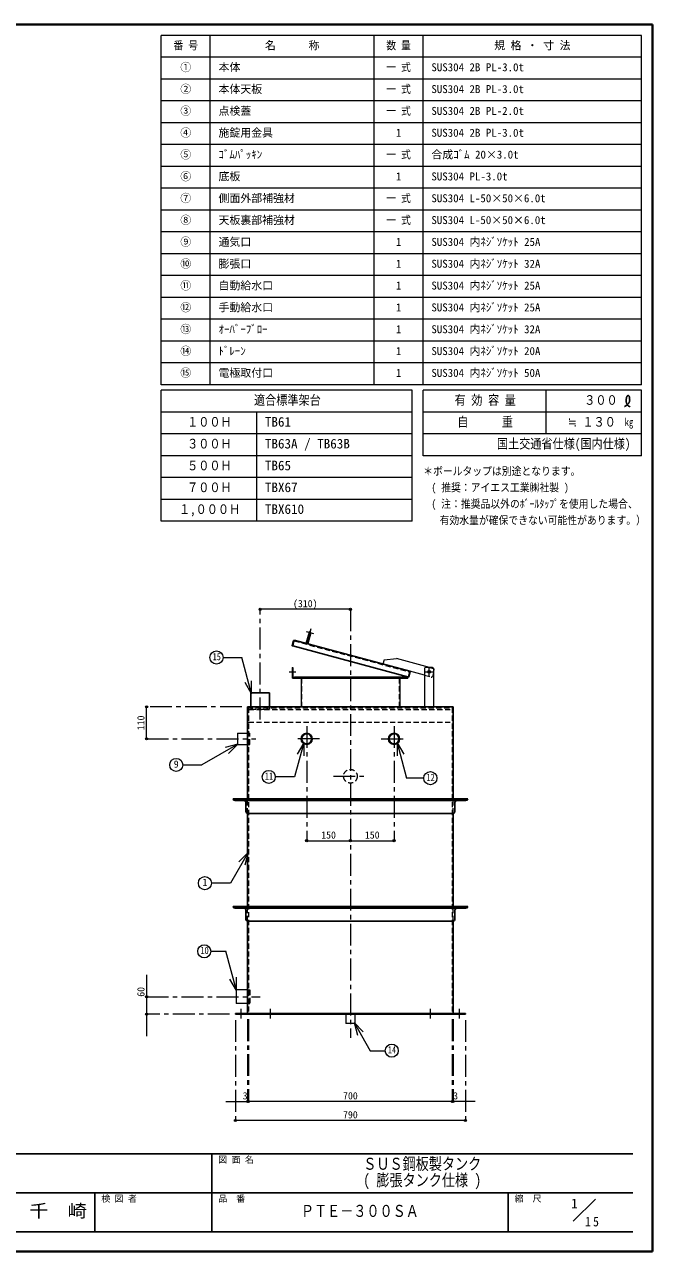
# Model space of a CAD drawing. Units: millimetres at full size, sheet at 1:15. Extents: x -3184 to 2891, y -2037 to 2178.
# Drawn here: x 734 to 2891, y -2037 to 2178 of the extents above; entities that cross this region are included whole.
import ezdxf
from ezdxf.enums import TextEntityAlignment as Align

# ---------------------------------------------------------------- set-up
doc = ezdxf.new("R2010")
doc.units = ezdxf.units.MM
doc.header["$LTSCALE"] = 15
doc.header["$PDMODE"] = 32
doc.header["$PDSIZE"] = 7.5
doc.linetypes.add('CHAIN1', pattern=[8, 5, -1, 1, -1])
doc.linetypes.add('DASHED1', pattern=[1.8, 1.2, -0.6])
doc.layers.add('0-0', color=7, linetype='Continuous', lineweight=18)
doc.styles.add('ＭＳ ゴシック', font='')
doc.styles.get('ＭＳ ゴシック').set_extended_font_data('MS Gothic')

msp = doc.modelspace()

# ---------------------------------------------------------------- linework, layer by layer
at = {"layer": '0-0', "color": 1, "lineweight": 40}
for p, q in [((2890.8, 2177.87), (-3184.2, 2177.87)), ((2890.8, -2037.13), (2890.8, 2177.87)), ((2890.8, -2037.13), (-3184.2, -2037.13))]:
    msp.add_line(p, q, dxfattribs=at)
at = {"layer": '0-0', "color": 3}
for p, q in [((2853.3, 2140.37), (1203.3, 2140.37)), ((1203.3, 940.37), (1203.3, 2140.37)), ((1372.05, 940.37), (1372.05, 2140.37)), ((1934.55, 940.37), (1934.55, 2140.37)), ((2103.3, 940.37), (2103.3, 2140.37)), ((2853.3, 940.37), (2853.3, 2140.37)), ((2853.3, 2065.37), (1203.3, 2065.37)), ((2853.3, 1990.37), (1203.3, 1990.37)), ((2853.3, 1915.37), (1203.3, 1915.37)), ((2853.3, 1840.37), (1203.3, 1840.37)), ((2853.3, 1765.37), (1203.3, 1765.37)), ((2853.3, 1690.37), (1203.3, 1690.37)), ((2853.3, 1615.37), (1203.3, 1615.37)), ((2853.3, 1540.37), (1203.3, 1540.37)), ((2853.3, 1465.37), (1203.3, 1465.37)), ((2853.3, 1390.37), (1203.3, 1390.37)), ((2853.3, 1315.37), (1203.3, 1315.37)), ((2853.3, 1240.37), (1203.3, 1240.37)), ((2853.3, 1165.37), (1203.3, 1165.37)), ((2853.3, 1090.37), (1203.3, 1090.37)), ((2853.3, 1015.37), (1203.3, 1015.37)), ((2853.3, 940.37), (1203.3, 940.37)), ((2065.8, 921.62), (1203.3, 921.62)), ((1203.3, 471.62), (1203.3, 921.62)), ((2065.8, 471.62), (2065.8, 921.62)), ((2103.3, 696.62), (2103.3, 921.62)), ((2853.3, 921.62), (2103.3, 921.62)), ((2525.17, 771.62), (2525.17, 921.62)), ((2853.3, 696.62), (2853.3, 921.62)), ((2065.8, 846.62), (1203.3, 846.62)), ((1531.42, 471.62), (1531.42, 846.62)), ((2853.3, 846.62), (2103.3, 846.62)), ((2065.8, 771.62), (1203.3, 771.62)), ((2853.3, 771.62), (2103.3, 771.62)), ((2065.8, 696.62), (1203.3, 696.62)), ((2853.3, 696.62), (2103.3, 696.62)), ((2065.8, 621.62), (1203.3, 621.62)), ((2065.8, 546.62), (1203.3, 546.62)), ((2065.8, 471.62), (1203.3, 471.62))]:
    msp.add_line(p, q, dxfattribs=at)
at = {"layer": '0-0', "color": 4, "linetype": 'CHAIN1', "lineweight": 9}
for p, q in [((1543.3, -209.13), (1543.3, 168.87)), ((1853.3, 168.87), (1853.3, -1303.63)), ((1701.38, 92.8), (1726.49, 86.08)), ((1717.3, 102), (1703.58, 50.8)), ((2123.3, -59.63), (2123.3, -32.63)), ((1665.8, -47.13), (1642.8, -47.13)), ((2109.8, -46.13), (2136.8, -46.13)), ((1480.3, -166.13), (1153.3, -166.13)), ((1703.3, -232.13), (1703.3, -626.13)), ((2003.3, -232.13), (2003.3, -626.13)), ((1153.3, -276.13), (1528.3, -276.13)), ((1747.3, -276.13), (1659.3, -276.13)), ((1959.3, -276.13), (2047.3, -276.13)), ((1794.8, -404.63), (1911.8, -404.63)), ((1153.3, -1162.13), (1543.3, -1162.13)), ((1438.3, -1222.13), (1151.3, -1222.13)), ((1478.3, -1237.13), (1478.3, -1204.13)), ((1578.3, -1237.13), (1578.3, -1204.13)), ((2128.3, -1237.13), (2128.3, -1204.13)), ((2228.3, -1237.13), (2228.3, -1204.13)), ((1458.3, -1242.13), (1458.3, -1587.13)), ((1500.3, -1239.13), (1500.3, -1522.13)), ((1503.3, -1239.13), (1503.3, -1522.13)), ((2203.3, -1239.13), (2203.3, -1522.13)), ((2206.3, -1239.13), (2206.3, -1522.13)), ((2248.3, -1242.13), (2248.3, -1587.13))]:
    msp.add_line(p, q, dxfattribs=at)
at = {"layer": '0-0', "color": 4, "lineweight": 9}
for p, q in [((1853.3, 168.87), (1543.3, 168.87)), ((1652.8, -31.13), (1655.8, -31.13)), ((1652.8, -31.13), (1652.8, -68.13)), ((1655.8, -31.13), (1655.8, -66.13)), ((1968.75, -4.72), (1964.87, -19.21)), ((1968.75, -4.72), (2011.27, -0.58)), ((2125.27, -31.13), (2011.27, -0.58)), ((2138.77, -34.75), (2138.3, -34.62)), ((2138.3, -48.1), (2140.89, -38.42)), ((1655.8, -68.13), (1652.8, -68.13)), ((1683.8, -69.13), (1683.8, -166.13)), ((2022.8, -69.13), (2022.8, -166.13)), ((2108.3, -57.64), (2057.11, -43.93)), ((1153.3, -276.13), (1153.3, -166.13)), ((1153.3, -1087.13), (1153.3, -1297.13)), ((1425.3, -1522.13), (1503.3, -1522.13)), ((2203.3, -1522.13), (1503.3, -1522.13)), ((2281.3, -1522.13), (2203.3, -1522.13)), ((2248.3, -1587.13), (1458.3, -1587.13))]:
    msp.add_line(p, q, dxfattribs=at)
at = {"layer": '0-0'}
for p, q in [((1711.04, 90.22), (1700.69, 51.58)), ((1716.84, 88.66), (1706.48, 50.03)), ((1415.67, 3.54), (1480.21, 3.54)), ((1513.81, -121.85), (1480.21, 3.54)), ((2108.3, -34.13), (2108.3, -166.13)), ((2135.3, -31.13), (2111.3, -31.13)), ((2138.3, -34.13), (2138.3, -166.13)), ((1513.81, -121.85), (1491.31, -82.88)), ((1513.81, -121.85), (1513.81, -76.85)), ((1655.8, -66.13), (1655.8, -68.13)), ((1655.8, -66.13), (2050.8, -66.13)), ((1655.8, -68.13), (2050.8, -68.13)), ((1660.8, -66.13), (1660.8, -63.13)), ((1660.8, -63.13), (2045.8, -63.13)), ((2045.8, -66.13), (2045.8, -63.13)), ((2050.8, -66.13), (2050.8, -68.13)), ((1465.99, -294.72), (1343.04, -365.7)), ((1465.99, -294.72), (1422.52, -306.36)), ((1465.99, -294.72), (1434.17, -326.54)), ((1465.3, -257.13), (1500.3, -257.13)), ((1692.74, -289.88), (1661.38, -406.91)), ((1692.74, -289.88), (1670.24, -328.85)), ((1692.74, -289.88), (1692.74, -334.88)), ((2013.86, -289.88), (2013.86, -334.88)), ((2013.86, -289.88), (2036.36, -328.85)), ((2013.86, -289.88), (2046.4, -411.32)), ((1277.45, -365.7), (1343.04, -365.7)), ((1661.38, -406.91), (1595.12, -406.91)), ((2105.38, -411.32), (2046.4, -411.32)), ((1502.16, -666.59), (1441.35, -771.92)), ((1502.16, -666.59), (1470.34, -698.41)), ((1502.16, -666.59), (1490.52, -710.05)), ((1441.35, -771.92), (1375.98, -771.92)), ((1373.82, -1005.97), (1425.79, -1005.97)), ((1461.8, -1140.35), (1425.79, -1005.97)), ((1461.8, -1140.35), (1461.8, -1095.35)), ((1461.8, -1140.35), (1439.3, -1101.38)), ((1460.3, -1138.63), (1460.3, -1185.63)), ((1500.3, -1138.63), (1460.3, -1138.63)), ((1500.3, -1185.63), (1460.3, -1185.63)), ((1837.8, -1222.13), (1837.8, -1253.63)), ((1868.8, -1222.13), (1868.8, -1253.63)), ((1868.8, -1253.63), (1837.8, -1253.63)), ((1865.73, -1250.52), (1897.55, -1282.34)), ((1865.73, -1250.52), (1877.38, -1293.98)), ((1865.73, -1250.52), (1921.66, -1347.39)), ((1921.66, -1347.39), (1972.62, -1347.39)), ((2618.97, -1932.89), (2694.73, -1857.13))]:
    msp.add_line(p, q, dxfattribs=at)
at = {"layer": '0-0', "linetype": 'DASHED1'}
for p, q in [((1659.34, 59.55), (1654.94, 43.13)), ((1660.57, 60.26), (2055.63, -45.6)), ((2056.34, -46.82), (2051.94, -63.24)), ((1575.8, -166.13), (1575.8, -174.13)), ((1500.3, -169.13), (2206.3, -169.13)), ((1503.3, -169.13), (1503.3, -1219.13)), ((2203.3, -169.13), (2203.3, -1219.13)), ((1500.3, -532.13), (1500.3, -482.13)), ((2206.3, -532.13), (2206.3, -482.13)), ((1500.3, -902.13), (1500.3, -852.13)), ((2206.3, -902.13), (2206.3, -852.13)), ((1571.3, -1222.13), (1571.3, -1219.13)), ((1585.3, -1219.13), (1585.3, -1222.13)), ((2121.3, -1219.13), (2121.3, -1222.13)), ((2135.3, -1222.13), (2135.3, -1219.13))]:
    msp.add_line(p, q, dxfattribs=at)
at = {"layer": '0-0', "color": 5, "lineweight": 25}
for p, q in [((1654.94, 43.13), (2053.87, -63.76)), ((1660.12, 62.45), (2057.11, -43.93)), ((2058.53, -46.37), (2053.87, -63.76)), ((1575.8, -166.13), (1575.8, -118.13)), ((1500.3, -166.13), (2206.3, -166.13)), ((1500.3, -166.13), (1500.3, -482.13)), ((2206.3, -166.13), (2206.3, -482.13)), ((1450.3, -482.13), (2256.3, -482.13)), ((2250.3, -488.13), (1456.3, -488.13)), ((1494.3, -494.13), (1494.3, -526.13)), ((2212.3, -494.13), (2212.3, -526.13)), ((2206.3, -532.13), (1500.3, -532.13)), ((1500.3, -532.13), (1500.3, -852.13)), ((2206.3, -532.13), (2206.3, -852.13)), ((1450.3, -852.13), (2256.3, -852.13)), ((2250.3, -858.13), (1456.3, -858.13)), ((1494.3, -864.13), (1494.3, -896.13)), ((2212.3, -864.13), (2212.3, -896.13)), ((2206.3, -902.13), (1500.3, -902.13)), ((1500.3, -902.13), (1500.3, -1219.13)), ((2206.3, -902.13), (2206.3, -1219.13)), ((1458.3, -1219.13), (1458.3, -1222.13)), ((1458.3, -1219.13), (2248.3, -1219.13)), ((1458.3, -1222.13), (2248.3, -1222.13)), ((2248.3, -1219.13), (2248.3, -1222.13))]:
    msp.add_line(p, q, dxfattribs=at)
at = {"layer": '0-0', "color": 4, "linetype": 'DASHED1', "lineweight": 9}
for p, q in [((1661.81, 62), (1661.29, 60.06)), ((1670.98, 59.54), (1670.47, 57.61)), ((1655.8, -41.13), (1652.8, -41.13)), ((2125.27, -31.13), (2138.3, -34.62)), ((1655.8, -53.13), (1652.8, -53.13)), ((1680.8, -66.13), (1680.8, -63.13)), ((1685.8, -68.13), (1685.8, -169.13)), ((2020.8, -68.13), (2020.8, -169.13)), ((2025.8, -66.13), (2025.8, -63.13)), ((2108.3, -57.64), (2131.01, -63.72)), ((2138.3, -48.1), (2134.68, -61.6)), ((1503.3, -175.13), (2203.3, -175.13)), ((1503.3, -219.13), (2203.3, -219.13)), ((1500.3, -257.13), (1508.3, -257.13)), ((1500.3, -1138.63), (1508.3, -1138.63)), ((1508.3, -1138.63), (1508.3, -1185.63)), ((1471.3, -1219.13), (1471.3, -1222.13)), ((1485.3, -1219.13), (1485.3, -1222.13)), ((1500.3, -1185.63), (1508.3, -1185.63)), ((1837.8, -1219.13), (1837.8, -1222.13)), ((1868.8, -1219.13), (1868.8, -1222.13)), ((2221.3, -1219.13), (2221.3, -1222.13)), ((2235.3, -1219.13), (2235.3, -1222.13))]:
    msp.add_line(p, q, dxfattribs=at)
at = {"layer": '0-0', "color": 6, "lineweight": 25}
for p, q in [((-3116.7, -1701.77), (2823.3, -1701.77)), ((1376.87, -1969.63), (1376.87, -1701.77)), ((2823.3, -1835.7), (-230.27, -1835.7)), ((975.08, -1969.63), (975.08, -1835.7)), ((2394.73, -1969.63), (2394.73, -1835.7)), ((2823.3, -1969.63), (-3116.7, -1969.63))]:
    msp.add_line(p, q, dxfattribs=at)
at = {"layer": '0-0', "color": 5, "lineweight": 25}
for points in [[(2794.81, 865.55), (2795.79, 866.11), (2797.47, 867.09), (2799.14, 868.1), (2800.78, 869.14), (2802.39, 870.24), (2803.96, 871.41), (2804.84, 872.12), (2805.49, 872.68), (2806.58, 873.69), (2807.6, 874.74), (2808.56, 875.86), (2809.43, 877.04), (2810.2, 878.28), (2810.6, 879.03), (2810.88, 879.64), (2811.31, 880.72), (2811.66, 881.83), (2811.95, 882.96), (2812.17, 884.11), (2812.34, 885.27), (2812.41, 885.94), (2812.46, 886.63), (2812.51, 887.83), (2812.52, 889.02), (2812.5, 890.22), (2812.47, 891.42), (2812.43, 892.63), (2812.41, 893.34), (2812.39, 894.08), (2812.34, 895.37), (2812.23, 896.64), (2812.03, 897.89), (2811.69, 899.1), (2811.17, 900.26), (2810.76, 900.9), (2810.5, 901.24), (2810, 901.8), (2809.44, 902.3), (2808.83, 902.71)], [(2808.83, 902.71), (2808.19, 903.01), (2807.53, 903.18), (2807.14, 903.2), (2806.82, 903.18), (2806.27, 903.06), (2805.74, 902.85), (2805.22, 902.56), (2804.73, 902.21), (2804.27, 901.81), (2804.02, 901.56), (2803.67, 901.17), (2803.16, 900.46), (2802.73, 899.71), (2802.37, 898.92), (2802.08, 898.11), (2801.84, 897.28), (2801.72, 896.79), (2801.58, 896.18), (2801.4, 895.12), (2801.25, 894.06), (2801.13, 892.99), (2801.03, 891.91), (2800.95, 890.84), (2800.89, 890.21), (2800.83, 889.47), (2800.72, 888.18), (2800.64, 886.89), (2800.58, 885.61), (2800.58, 884.33), (2800.65, 883.06), (2800.73, 882.32), (2800.82, 881.68), (2801.04, 880.59), (2801.32, 879.51), (2801.65, 878.44), (2802.03, 877.38), (2802.45, 876.34), (2802.7, 875.74), (2802.89, 875.31)], [(2802.89, 875.31), (2803.24, 874.58), (2803.59, 873.85), (2803.97, 873.14), (2804.35, 872.42), (2804.76, 871.71), (2805.01, 871.3), (2805.3, 870.82), (2805.83, 870.01), (2806.39, 869.23), (2806.99, 868.48), (2807.65, 867.79), (2808.35, 867.18), (2808.79, 866.86), (2809.16, 866.62), (2809.84, 866.26), (2810.54, 865.95), (2811.27, 865.67), (2812.02, 865.42), (2812.78, 865.19), (2813.23, 865.05)], [(1657.67, 61.04), (1653.01, 43.65), (1654.94, 43.13)], [(1510.8, -166.13), (1510.8, -118.13), (1575.8, -118.13)]]:
    msp.add_lwpolyline(points, dxfattribs=at)
at = {"layer": '0-0', "linetype": 'DASHED1'}
msp.add_lwpolyline([(1510.8, -166.13), (1510.8, -174.13), (1575.8, -174.13)], dxfattribs=at)
at = {"layer": '0-0'}
msp.add_lwpolyline([(1465.3, -257.13), (1465.3, -295.13), (1500.3, -295.13)], dxfattribs=at)
at = {"layer": '0-0', "color": 4, "linetype": 'DASHED1', "lineweight": 9}
msp.add_lwpolyline([(1500.3, -295.13), (1508.3, -295.13), (1508.3, -257.13)], dxfattribs=at)
at = {"layer": '0-0', "color": 4, "lineweight": 9}
msp.add_lwpolyline([(1703.3, -626.13), (1853.3, -626.13), (2003.3, -626.13)], dxfattribs=at)
at = {"layer": '0-0'}
for centre, radius in [((1393.17, 3.54), 22.5), ((2123.3, -46.13), 4.5), ((1254.95, -365.7), 22.5), ((1572.62, -406.91), 22.5), ((2127.88, -411.32), 22.5), ((1353.48, -771.92), 22.5), ((1351.32, -1005.97), 22.5), ((1995.12, -1347.39), 22.5)]:
    msp.add_circle(centre, radius, dxfattribs=at)
at = {"layer": '0-0', "color": 5, "lineweight": 25}
for centre, radius in [((1703.3, -276.13), 19), ((1703.3, -276.13), 17), ((2003.3, -276.13), 19), ((2003.3, -276.13), 17)]:
    msp.add_circle(centre, radius, dxfattribs=at)
at = {"layer": '0-0', "color": 4, "linetype": 'DASHED1', "lineweight": 9}
msp.add_circle((1853.3, -404.63), 23.5, dxfattribs=at)
for centre, radius, start, end in [((1713.94, 89.44), 3, 165, 345), ((1683.8, -68.13), 2, 0, 90), ((2022.8, -68.13), 2, 90, 180), ((2131.78, -60.83), 3, 255, 345)]:
    msp.add_arc(centre, radius, start, end, dxfattribs=at)
at = {"layer": '0-0'}
for centre, start, end in [((1713.94, 89.44), 345, 165), ((2111.3, -34.13), 90, 180), ((2135.3, -34.13), 0, 90)]:
    msp.add_arc(centre, 3, start, end, dxfattribs=at)
at = {"layer": '0-0', "color": 5, "lineweight": 25}
for centre, radius, start, end in [((1659.6, 60.52), 2, 75, 165), ((2056.6, -45.86), 2, 345, 75), ((1456.3, -482.13), 6, 180, 270), ((1488.3, -494.13), 6, 0, 90), ((2218.3, -494.13), 6, 90, 180), ((2250.3, -482.13), 6, 270, 0), ((1500.3, -526.13), 6, 180, 270), ((2206.3, -526.13), 6, 270, 0), ((1456.3, -852.13), 6, 180, 270), ((1488.3, -864.13), 6, 0, 90), ((2218.3, -864.13), 6, 90, 180), ((2250.3, -852.13), 6, 270, 0), ((1500.3, -896.13), 6, 180, 270), ((2206.3, -896.13), 6, 270, 0)]:
    msp.add_arc(centre, radius, start, end, dxfattribs=at)
at = {"layer": '0-0', "linetype": 'DASHED1'}
for centre, start, end in [((1660.31, 59.29), 75, 165), ((2055.37, -46.56), 345, 75)]:
    msp.add_arc(centre, 1, start, end, dxfattribs=at)
at = {"layer": '0-0', "color": 4, "lineweight": 9}
for centre, radius, start, end in [((2138, -37.64), 3, 345, 75), ((1682.8, -69.13), 1, 0, 90), ((2023.8, -69.13), 1, 90, 180)]:
    msp.add_arc(centre, radius, start, end, dxfattribs=at)
at = {"layer": '0-0', "color": 1}
for p in [(1543.3, 168.87), (1853.3, 168.87), (1153.3, -166.13), (1153.3, -276.13), (1703.3, -626.13), (1853.3, -626.13), (2003.3, -626.13), (1153.3, -1162.13), (1153.3, -1222.13), (1500.3, -1522.13), (1503.3, -1522.13), (2203.3, -1522.13), (2206.3, -1522.13), (1458.3, -1587.13), (2248.3, -1587.13)]:
    msp.add_point(p, dxfattribs=at)

# ---------------------------------------------------------------- texts
at = {"layer": '0-0', "style": 'ＭＳ ゴシック'}
for s, height, width, p in [('番 号', 27.49, 0.9, (1245.49, 2084.12)), ('数 量', 27.49, 0.9, (1976.74, 2084.12)), ('一 式', 27.49, 0.9, (1976.74, 2009.12)), ('一 式', 27.49, 0.9, (1976.74, 1934.12)), ('一 式', 27.49, 0.9, (1976.74, 1859.12)), ('一 式', 27.49, 0.9, (1976.74, 1709.12)), ('一 式', 27.49, 0.9, (1976.74, 1559.12)), ('一 式', 27.49, 0.9, (1976.74, 1484.12)), ('適合標準架台', 32.99, 0.85, (1522.05, 861.62)), ('有 効 容 量', 32.99, 0.85, (2211.11, 861.62)), ('３００', 32.99, 0.85, (2656.42, 861.62)), ('１００Ｈ', 32.99, 0.85, (1292.36, 786.62)), ('自\u3000\u3000\u3000重', 32.99, 0.85, (2220.49, 786.62)), ('≒ １３０', 32.99, 0.85, (2600.17, 786.62)), ('kg', 27.49, 0.8, (2795.17, 790.37)), ('国土交通省仕様(国内仕様)', 32.99, 0.85, (2356.42, 711.62)), ('３００Ｈ', 32.99, 0.85, (1292.36, 711.62)), ('５００Ｈ', 32.99, 0.85, (1292.36, 636.62)), ('＊ボールタップは別途となります。', 27.49, 0.9, (2103.3, 621.62)), ('７００Ｈ', 32.99, 0.85, (1292.36, 561.62)), ('( 推奨：アイエス工業㈱社製 )', 27.49, 0.9, (2131.42, 565.37)), ('( 注：推奨品以外のﾎﾞｰﾙﾀｯﾌﾟを使用した場合、', 27.49, 0.9, (2131.42, 509.12)), ('１,０００Ｈ', 32.99, 0.85, (1264.24, 486.62)), ('有効水量が確保できない可能性があります。）', 27.49, 0.9, (2159.55, 452.87)), ('15', 24.74, 0.8, (1380.05, -13.34)), ('11', 24.74, 0.8, (1559.5, -423.78)), ('12', 24.74, 0.8, (2114.75, -428.19)), ('10', 24.74, 0.8, (1338.2, -1022.84)), ('14', 24.74, 0.8, (1982, -1364.26)), ('ＳＵＳ鋼板製タンク', 41.24, 0.8, (1897.58, -1768.74)), ('( 膨張タンク仕様 )', 41.24, 0.8, (1897.58, -1824.99)), ('千\u3000崎', 43.99, 1.1, (750.08, -1932.67)), ('ＰＴＥ－３００ＳＡ', 41.24, 0.8, (1683.3, -1930.79))]:
    msp.add_text(s, height=height, dxfattribs=dict(at, width=width)).set_placement(p, align=Align.BOTTOM_LEFT)
for s, height, p in [('名\u3000\u3000\u3000称', 27.49, (1559.55, 2084.12)), ('規 格 ・ 寸 法', 27.49, (2347.05, 2084.12)), ('①', 27.49, (1268.92, 2009.12)), ('本体', 27.49, (1400.17, 2009.12)), ('SUS304 2B PL-3.0t', 27.49, (2131.42, 2009.12)), ('②', 27.49, (1268.92, 1934.12)), ('本体天板', 27.49, (1400.17, 1934.12)), ('SUS304 2B PL-3.0t', 27.49, (2131.42, 1934.12)), ('③', 27.49, (1268.92, 1859.12)), ('点検蓋', 27.49, (1400.17, 1859.12)), ('SUS304 2B PL-2.0t', 27.49, (2131.42, 1859.12)), ('④', 27.49, (1268.92, 1784.12)), ('施錠用金具', 27.49, (1400.17, 1784.12)), ('1', 27.49, (2009.55, 1784.12)), ('SUS304 2B PL-3.0t', 27.49, (2131.42, 1784.12)), ('⑤', 27.49, (1268.92, 1709.12)), ('ｺﾞﾑﾊﾟｯｷﾝ', 27.49, (1400.17, 1709.12)), ('合成ｺﾞﾑ 20×3.0t', 27.49, (2131.42, 1709.12)), ('⑥', 27.49, (1268.92, 1634.12)), ('底板', 27.49, (1400.17, 1634.12)), ('1', 27.49, (2009.55, 1634.12)), ('SUS304 PL-3.0t', 27.49, (2131.42, 1634.12)), ('⑦', 27.49, (1268.92, 1559.12)), ('側面外部補強材', 27.49, (1400.17, 1559.12)), ('SUS304 L-50×50×6.0t', 27.49, (2131.42, 1559.12)), ('⑧', 27.49, (1268.92, 1484.12)), ('天板裏部補強材', 27.49, (1400.17, 1484.12)), ('SUS304 L-50×50×6.0t', 27.49, (2131.42, 1484.12)), ('⑨', 27.49, (1268.92, 1409.12)), ('通気口', 27.49, (1400.17, 1409.12)), ('1', 27.49, (2009.55, 1409.12)), ('SUS304 内ﾈｼﾞｿｹｯﾄ 25A', 27.49, (2131.42, 1409.12)), ('⑩', 27.49, (1268.92, 1334.12)), ('膨張口', 27.49, (1400.17, 1334.12)), ('1', 27.49, (2009.55, 1334.12)), ('SUS304 内ﾈｼﾞｿｹｯﾄ 32A', 27.49, (2131.42, 1334.12)), ('⑪', 27.49, (1268.92, 1259.12)), ('自動給水口', 27.49, (1400.17, 1259.12)), ('1', 27.49, (2009.55, 1259.12)), ('SUS304 内ﾈｼﾞｿｹｯﾄ 25A', 27.49, (2131.42, 1259.12)), ('⑫', 27.49, (1268.92, 1184.12)), ('手動給水口', 27.49, (1400.17, 1184.12)), ('SUS304 内ﾈｼﾞｿｹｯﾄ 25A', 27.49, (2131.42, 1184.12)), ('1', 27.49, (2009.55, 1184.12)), ('⑬', 27.49, (1268.92, 1109.12)), ('ｵｰﾊﾞｰﾌﾞﾛｰ', 27.49, (1400.17, 1109.12)), ('1', 27.49, (2009.55, 1109.12)), ('SUS304 内ﾈｼﾞｿｹｯﾄ 32A', 27.49, (2131.42, 1109.12)), ('⑭', 27.49, (1268.92, 1034.12)), ('ﾄﾞﾚｰﾝ', 27.49, (1400.17, 1034.12)), ('1', 27.49, (2009.55, 1034.12)), ('SUS304 内ﾈｼﾞｿｹｯﾄ 20A', 27.49, (2131.42, 1034.12)), ('⑮', 27.49, (1268.92, 959.12)), ('電極取付口', 27.49, (1400.17, 959.12)), ('1', 27.49, (2009.55, 959.12)), ('SUS304 内ﾈｼﾞｿｹｯﾄ 50A', 27.49, (2131.42, 959.12)), ('TB61', 32.99, (1559.55, 786.62)), ('TB63A / TB63B', 32.99, (1559.55, 711.62)), ('TB65', 32.99, (1559.55, 636.62)), ('TBX67', 32.99, (1559.55, 561.62)), ('TBX610', 32.99, (1559.55, 486.62)), ('(310)', 24.74, (1656.11, 168.87)), ('9', 24.74, (1246.51, -382.57)), ('150', 24.74, (1752.99, -626.13)), ('150', 24.74, (1902.99, -626.13)), ('1', 24.74, (1345.04, -788.8)), ('3', 24.74, (1483.42, -1522.13)), ('700', 24.74, (1827.99, -1522.13)), ('3', 24.74, (2206.3, -1522.13)), ('790', 24.74, (1827.99, -1587.13)), ('図 面 名', 21.99, (1399.37, -1739.27)), ('検 図 者', 21.99, (997.58, -1873.2)), ('品\u3000番', 21.99, (1399.37, -1873.2)), ('縮\u3000尺', 21.99, (2417.23, -1873.2)), ('1', 32.99, (2611.35, -1898.42))]:
    msp.add_text(s, height=height, dxfattribs=at).set_placement(p, align=Align.BOTTOM_LEFT)
for s, p in [('110', (1153.3, -246.44)), ('60', (1153.3, -1162.13))]:
    msp.add_text(s, height=24.74, rotation=90, dxfattribs=at).set_placement(p, align=Align.BOTTOM_LEFT)
at = {"layer": '0-0', "insert": (2659.3, -1951.48), "char_height": 32.99, "attachment_point": 7, "style": 'ＭＳ ゴシック'}
msp.add_mtext('\\T1.36;\\W0.9;15', dxfattribs=at)

doc.saveas('drawing.dxf')
